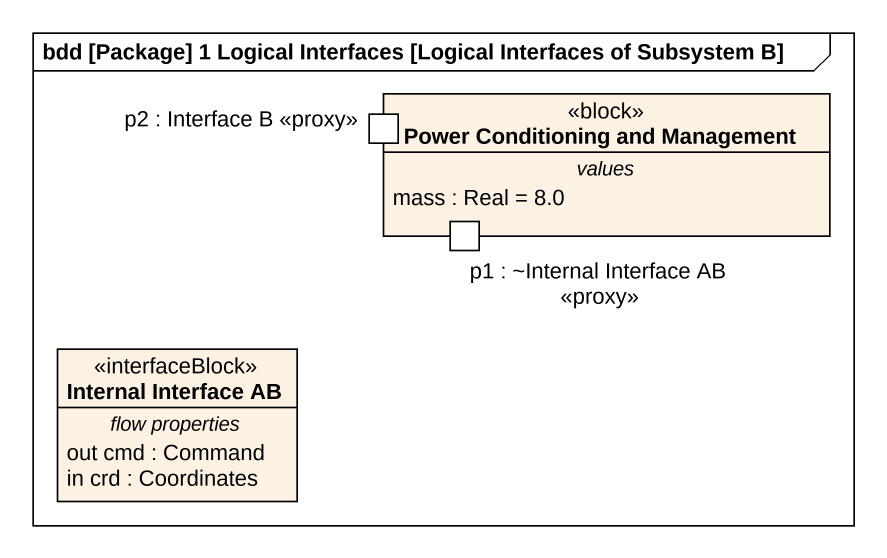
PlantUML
@startuml
mainframe bdd [Package] 1 Logical Interfaces [Logical Interfaces of Subsystem B]
hide circle
hide empty members
class "Power Conditioning and Management" as Power_Conditioning_and <<block>> {
  -- values --
  mass : Real = 8.0
  -- ports --
  p2 : Interface B <<proxy>>
  p1 : ~Internal Interface AB <<proxy>>
}
class "Internal Interface AB" as Internal_Interface_AB <<interfaceBlock>> {
  -- flow properties --
  out cmd : Command
  in crd : Coordinates
}
@enduml
